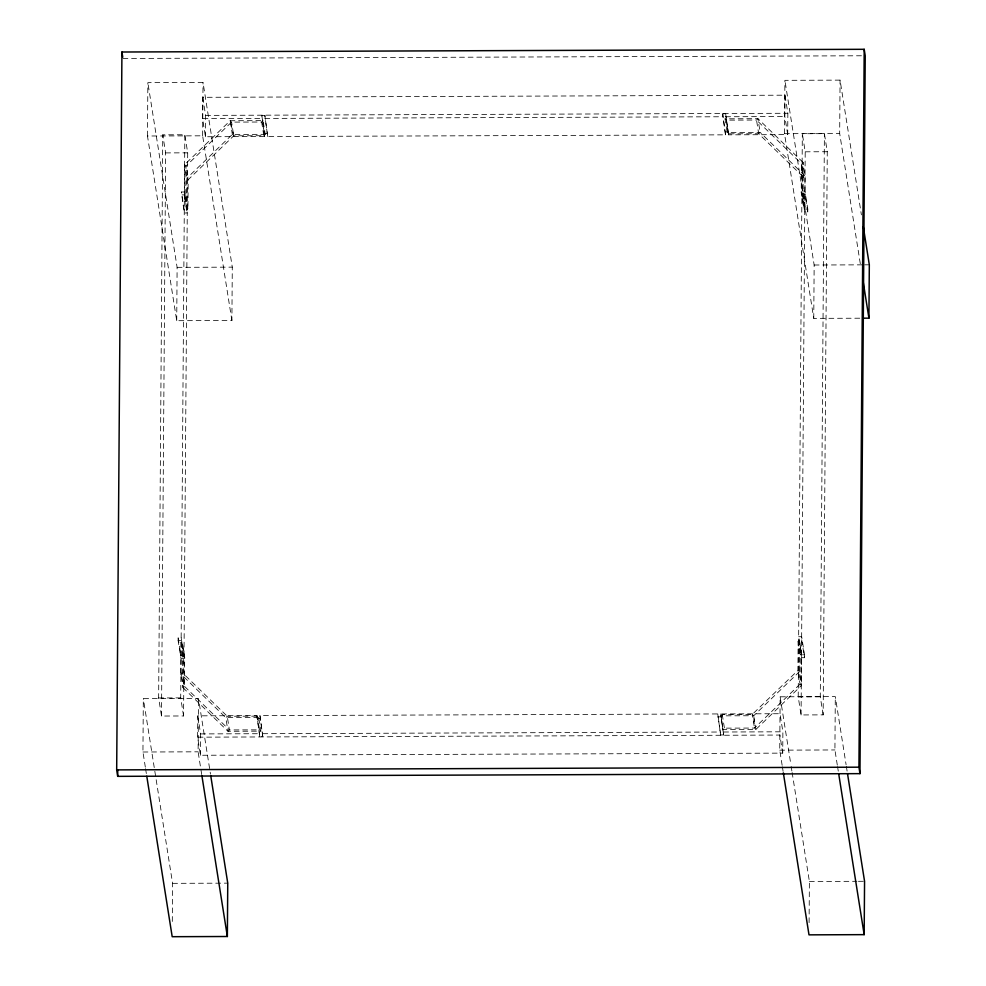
<?xml version="1.0" encoding="UTF-8"?>
<svg xmlns="http://www.w3.org/2000/svg" width="986" height="986" viewBox="0 0 986 986"><rect width="100%" height="100%" fill="white"/><g stroke="black" fill="none" stroke-linecap="round" stroke-linejoin="round"><path stroke-width="0.74" stroke-dasharray="4.93 3.7" d="M184.419 196.497L184.604 164.662L230.169 120.736L263.065 120.637L265.234 134.33L263.817 135.698L233.744 135.797L188.178 179.723L187.944 208.872L186.588 210.178L184.419 196.497L185.775 195.179L186.009 166.03L231.574 122.104L261.647 122.017L263.065 120.637M186.588 210.178L186.761 178.355L184.604 164.662L186.009 166.03L188.178 179.723L186.761 178.355L232.339 134.429L265.234 134.33M799.473 639.988L799.301 671.811L801.47 685.504L755.892 729.43L722.997 729.529L720.828 715.836L722.257 714.456L752.318 714.369L797.896 670.443L798.118 641.307L799.473 639.988L801.643 653.681L801.47 685.504L800.053 684.136L797.896 670.443L799.301 671.811L753.723 715.737L720.828 715.836M145.336 767.145L142.945 752.01L143.327 698.655L198.494 698.458L210.486 774.146M147.469 136.006L147.863 82.651L203.03 82.454L232.289 267.144L231.895 320.499L176.728 320.696L147.469 136.006L202.635 135.809L231.895 320.499M178.146 637.683L181.005 655.764L184.012 655.752L181.153 637.671L178.146 637.683L178.121 640.592L181.128 640.58L184 658.66L183.569 715.959L161.507 716.046L158.647 697.965L162.764 134.823L184.838 134.749L187.697 152.83L187.278 210.067L184.271 210.08L181.412 191.999L184.419 191.987L187.278 210.067M161.507 716.046L165.636 152.904L162.764 134.823M172.304 921.454L172.587 883.345L143.327 698.655M176.728 320.696L177.11 267.342L147.863 82.651M184.012 655.752L187.254 212.976L184.246 212.988L181.412 191.999M183.569 715.959L180.709 697.878L181.128 640.58M181.153 637.671L184.394 194.895L181.387 194.908M184.419 191.987L184.838 134.749M181.128 642.194L183.297 655.887L183.039 687.71L180.869 674.017L181.128 642.194L182.533 643.562L184.702 657.255L184.468 686.33L183.039 687.71L227.976 731.304L260.871 731.144L258.702 717.451L257.358 716.156L227.236 716.243L225.806 717.623L227.976 731.304L229.393 729.936L259.528 729.85L260.871 731.144M182.533 643.562L182.299 672.637L184.468 686.33L229.393 729.936L227.236 716.243L182.299 672.637L180.869 674.017L184.468 686.33M197.607 737.183L197.767 715.836L256.939 715.626L259.786 736.616L262.794 736.604L259.947 715.614L717.759 713.938L720.606 734.927L723.613 734.915L720.766 713.926L780.025 713.716L782.884 731.797L782.724 753.131L200.466 755.264L197.607 737.183L779.864 735.051L782.724 753.131M202.574 118.653L202.734 97.318L784.992 95.186L787.851 113.267L787.703 134.614L728.518 134.835L725.671 113.834L722.664 113.846L725.511 134.835L267.699 136.512L264.852 115.522L261.845 115.535L264.692 136.524L205.445 136.746L202.574 118.653L261.82 118.443M201.699 774.515L198.112 751.813L198.494 698.458M202.635 135.809L203.03 82.454M200.466 755.264L200.626 733.917L197.767 715.836M205.445 136.746L205.593 115.399L202.734 97.318M259.786 736.616L256.939 715.626M262.794 736.604L259.947 715.614M264.692 136.524L261.845 115.535M267.699 136.512L264.852 115.522M720.606 734.927L717.759 713.938M723.613 734.915L720.766 713.926M725.511 134.835L722.664 113.846M728.518 134.835L725.671 113.834M782.144 765.296L779.741 750.161L780.136 696.806L835.302 696.597L846.099 764.717M859.73 318.207L813.758 318.379L784.511 133.689L784.905 80.334L840.072 80.125L861.407 214.862M787.703 134.614L784.831 116.533L784.992 95.186M804.798 207.775L802.629 194.082L802.887 162.259L805.057 175.952L804.798 207.775L803.393 206.407L801.224 192.714L801.458 163.639L802.887 162.259L757.951 118.665L725.043 118.838L727.212 132.531L728.555 133.825L758.69 133.726L760.12 132.346L757.951 118.665L756.521 120.033L726.386 120.132L725.043 118.838M807.768 212.015L804.909 193.934L801.901 193.946L804.761 212.027L807.768 212.015L807.793 209.106L804.786 209.118L801.914 191.037L802.333 133.726L824.407 133.652L827.266 151.733L823.15 714.862L801.076 714.949L798.216 696.868L798.635 639.631L801.643 639.618L804.502 657.699L801.495 657.711L798.635 639.631M804.502 657.699L804.527 654.79L801.519 654.803L798.66 636.722L801.901 193.946M803.393 206.407L802.887 162.259M798.118 641.307L800.287 654.987L800.053 684.136L754.487 728.062L724.427 728.149L722.997 729.529M801.076 714.949L801.495 657.711M801.519 654.803L804.761 212.027M804.786 209.118L805.205 151.807L802.333 133.726M809.087 922.649L809.395 881.484L792.128 772.494M813.758 318.379L814.153 265.012L784.905 80.334M823.15 714.862L820.278 696.782L824.407 133.652M837.311 765.099L834.92 749.952L835.302 696.597M860.297 263.669L839.678 133.48L840.072 80.125M800.287 654.987L801.643 653.681M803.627 177.332L801.458 163.639L756.521 120.033L758.69 133.726L803.627 177.332L805.057 175.952L760.12 132.346L727.212 132.531M258.702 717.451L225.806 717.623L180.869 674.017M122.954 58.47L862.146 55.771M205.593 115.399L787.851 113.267M264.84 118.431L722.639 116.755M725.659 116.755L784.831 116.533M264.704 133.615L267.724 133.603M725.536 131.927L728.543 131.914M784.511 133.689L839.678 133.48M165.636 152.904L187.697 152.83M805.205 151.807L827.266 151.733M801.914 191.037L804.933 191.025L807.793 209.106M177.11 267.342L232.289 267.144M814.153 265.012L863.194 264.84M864.722 264.827L869.319 264.815M798.66 636.722L801.667 636.709L804.527 654.79M184 658.66L180.98 658.673L178.121 640.592M158.647 697.965L180.709 697.878M798.216 696.868L820.278 696.782M256.927 718.535L259.934 718.523M717.746 716.847L720.754 716.834M200.626 733.917L259.811 733.707M262.818 733.695L720.63 732.019M723.638 732.006L782.884 731.797M142.945 752.01L198.112 751.813M779.741 750.161L834.92 749.952M172.587 883.345L227.754 883.148M809.395 881.484L856.896 881.311M858.424 881.311L864.562 881.287M801.224 192.714L802.629 194.082M230.169 120.736L231.574 122.104L233.744 135.797L232.339 134.429L230.169 120.736L233.744 135.797M753.723 715.737L752.318 714.369L754.487 728.062L755.892 729.43L753.723 715.737L754.487 728.062M183.297 655.887L184.702 657.255M846.333 766.233L847.294 772.297M837.558 766.603L838.273 771.151M726.386 120.132L728.555 133.825M780.136 696.806L790.932 764.926M791.166 766.442L791.881 770.978M782.379 766.812L783.106 771.348M722.257 714.456L724.427 728.149M261.647 122.017L263.817 135.698M185.775 195.179L187.944 208.872M184.394 194.895L187.254 212.976M257.358 716.156L259.528 729.85M145.571 768.661L146.532 774.725"/><path stroke-width="1.48" d="M116.681 769.893L121.931 52.011L864.204 49.3L865.227 55.758L859.965 773.64L117.704 776.352L116.681 769.893L858.942 767.182L859.965 773.64M117.704 776.352L117.741 770.189M146.778 776.228L172.193 936.7L227.359 936.503L227.754 883.148L210.733 775.662M858.942 767.182L864.204 49.3M783.34 772.864L809.001 934.851L864.167 934.642L864.562 881.287L847.529 773.8M862.799 318.195L868.925 318.17L869.319 264.815L863.329 226.965M863.181 281.836L868.925 318.17M838.753 774.183L864.167 934.642M121.931 52.011L122.757 57.176M201.945 776.031L227.359 936.503"/></g></svg>
